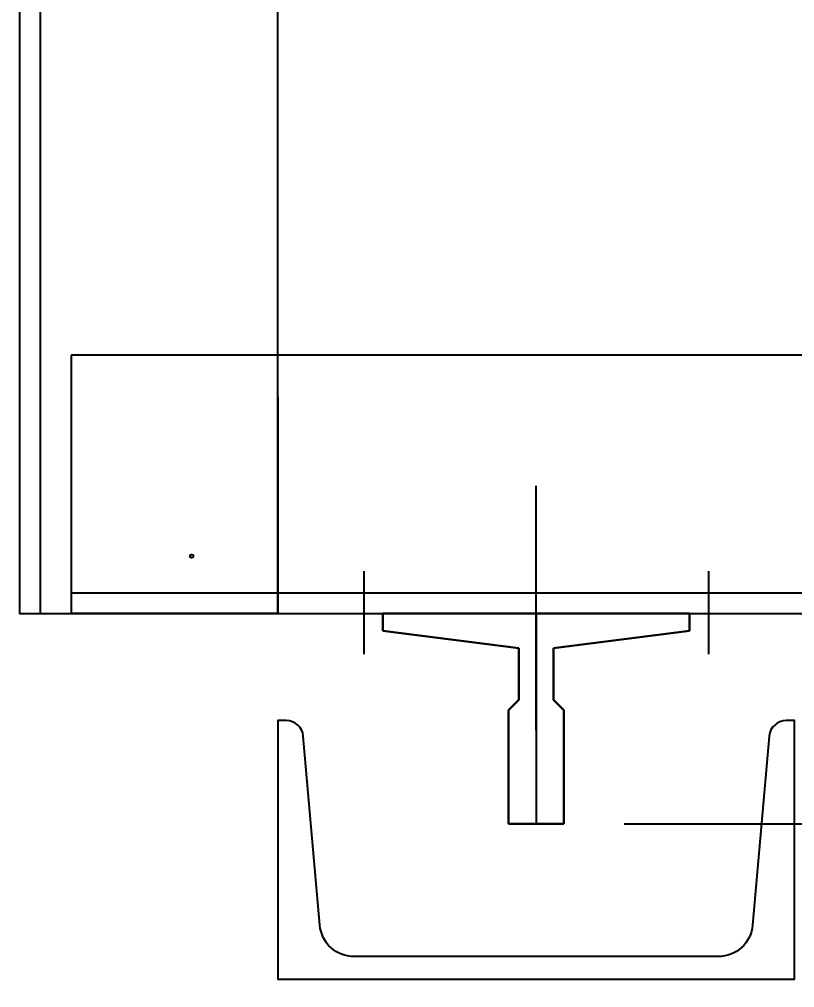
# Model space of a CAD drawing. Header units: millimetres. Extents: x 5544 to 245194, y -610088 to 30375.
# Drawn here: x 104129 to 104579, y 20263 to 20825 of the extents above; entities that cross this region are included whole.
import ezdxf
from ezdxf.enums import TextEntityAlignment as Align
from ezdxf.lldxf.tags import DXFTag

# ---------------------------------------------------------------- set-up
doc = ezdxf.new("R2010")
doc.units = ezdxf.units.MM
for name, color, linetype in [('1', 1, 'CENTER2'), ('15', 15, 'Continuous'), ('2', 1, 'CENTER'), ('BOM', 6, 'Continuous'), ('CL', 1, 'CENTER')]:
    doc.layers.add(name, color=color, linetype=linetype)
doc.layers.add('6', color=6, linetype='Continuous', lineweight=30)
doc.styles.get("Standard").update_dxf_attribs({"font": 'SYMBOL'})
tags = doc.linetypes.add('CENTER', pattern=[2, 1.25, -0.25, 0.25, -0.25]).pattern_tags.tags
tags[10:11] = [DXFTag(74, 4), DXFTag(75, 0), DXFTag(340, '0'), DXFTag(46, 1.0), DXFTag(50, 0.0), DXFTag(44, 0.0), DXFTag(45, 0.0)]
tags[8:9] = [DXFTag(74, 4), DXFTag(75, 0), DXFTag(340, '0'), DXFTag(46, 1.0), DXFTag(50, 0.0), DXFTag(44, 0.0), DXFTag(45, 0.0)]
tags[6:7] = [DXFTag(74, 4), DXFTag(75, 0), DXFTag(340, '0'), DXFTag(46, 1.0), DXFTag(50, 0.0), DXFTag(44, 0.0), DXFTag(45, 0.0)]
tags[4:5] = [DXFTag(74, 4), DXFTag(75, 0), DXFTag(340, '0'), DXFTag(46, 1.0), DXFTag(50, 0.0), DXFTag(44, 0.0), DXFTag(45, 0.0)]
tags = doc.linetypes.add('CENTER2', pattern=[1.125, 0.75, -0.125, 0.125, -0.125]).pattern_tags.tags
tags[10:11] = [DXFTag(74, 4), DXFTag(75, 0), DXFTag(340, '0'), DXFTag(46, 1.0), DXFTag(50, 0.0), DXFTag(44, 0.0), DXFTag(45, 0.0)]
tags[8:9] = [DXFTag(74, 4), DXFTag(75, 0), DXFTag(340, '0'), DXFTag(46, 1.0), DXFTag(50, 0.0), DXFTag(44, 0.0), DXFTag(45, 0.0)]
tags[6:7] = [DXFTag(74, 4), DXFTag(75, 0), DXFTag(340, '0'), DXFTag(46, 1.0), DXFTag(50, 0.0), DXFTag(44, 0.0), DXFTag(45, 0.0)]
tags[4:5] = [DXFTag(74, 4), DXFTag(75, 0), DXFTag(340, '0'), DXFTag(46, 1.0), DXFTag(50, 0.0), DXFTag(44, 0.0), DXFTag(45, 0.0)]
doc.dimstyles.new('DIM-A-002-평면', dxfattribs={"dimscale": 170, "dimtxt": 1, "dimasz": 0.4, "dimexe": 0.2, "dimexo": 0.3, "dimgap": 0.4, "dimtad": 1, "dimdec": 0, "dimtxsty": 'Standard', "dimcen": 0, "dimclrd": 15, "dimclre": 15, "dimclrt": 3, "dimadec": 0, "dimazin": 0, "dimtfac": 1, "dimtix": 1, "dimtmove": 0, "dimatfit": 3, "dimfxl": 1, "dimarcsym": 0})

# ---------------------------------------------------------------- blocks, each defined once
blk = doc.blocks.new('A$C589E5BAE2', base_point=(70985.34, 116967.94))
for p, q in [((71036.34, 117017.44), (71041.34, 117056.94)), ((71041.34, 117056.94), (71046.34, 117056.94)), ((71041.34, 117056.94), (71046.34, 117056.94)), ((71046.34, 117056.94), (71046.34, 116967.94)), ((70985.34, 117004.44), (70985.34, 117020.44)), ((71018.34, 117020.44), (70985.34, 117020.44)), ((71018.34, 117020.44), (71021.34, 117017.44)), ((71021.34, 117017.44), (71036.34, 117017.44)), ((71021.34, 117007.44), (71018.34, 117004.44)), ((71021.34, 117007.44), (71036.34, 117007.44)), ((71036.34, 117007.44), (71041.34, 116967.94)), ((71018.34, 117004.44), (70985.34, 117004.44)), ((71041.34, 116967.94), (71046.34, 116967.94)), ((71041.34, 116967.94), (71043.34, 116967.94)), ((71041.34, 116967.94), (71046.34, 116967.94))]:
    blk.add_line(p, q)
at = {"layer": '1'}
blk.add_line((71046.34, 117012.44), (70985.34, 117012.44), dxfattribs=at)
blk = doc.blocks.new('A$C53DF05812', base_point=(47035.58, 18299.07))
at = {"layer": '1'}
blk.add_line((47080.08, 18299.07), (47080.08, 18360.07), dxfattribs=at)
at = {"layer": '6'}
for p, q in [((47088.08, 18360.07), (47072.08, 18360.07)), ((47072.08, 18327.07), (47072.08, 18360.07)), ((47088.08, 18327.07), (47088.08, 18360.07)), ((47072.08, 18327.07), (47075.08, 18324.07)), ((47085.08, 18324.07), (47088.08, 18327.07)), ((47075.08, 18324.07), (47075.08, 18309.07)), ((47085.08, 18324.07), (47085.08, 18309.07)), ((47075.08, 18309.07), (47035.58, 18304.07)), ((47085.08, 18309.07), (47124.58, 18304.07)), ((47035.58, 18304.07), (47035.58, 18299.07)), ((47035.58, 18304.07), (47035.58, 18299.07)), ((47124.58, 18304.07), (47124.58, 18299.07)), ((47124.58, 18304.07), (47124.58, 18302.07)), ((47124.58, 18304.07), (47124.58, 18299.07)), ((47035.58, 18299.07), (47124.58, 18299.07))]:
    blk.add_line(p, q, dxfattribs=at)
blk = doc.blocks.new('EasyBMINFO')
at = {"color": 0}
blk.add_circle((0, 0), 0.5, dxfattribs=at)
blk.add_text('Info', height=0.25).set_placement((0, 0), align=Align.MIDDLE_CENTER)
at = {"flags": 1}
for tag, p in [('SPEC', (0, -3)), ('NAME', (0, -1)), ('ENAME', (0, -2)), ('WEIGHT', (0, -5)), ('MATERIAL', (0, -4)), ('PRICE', (0, -6)), ('MAKER', (0, -7)), ('REMARK', (0, -8)), ('USER1', (0, -9)), ('USER2', (0, -10)), ('USER3', (0, -11)), ('USER4', (0, -12)), ('USER5', (0, -13)), ('QTY', (0, -14))]:
    blk.add_attdef(tag, p, '', height=0.25, dxfattribs=at)
blk = doc.blocks.new('카평면')
at = {"ltscale": 600}
blk.add_line((-352.97, 1316.77, 103000), (-352.97, 933.27), dxfattribs=at)
blk.add_line((-343.97, 939.27), (-73.97, 939.27))
at = {"ltscale": 600, "elevation": 0}
blk.add_lwpolyline([(-358.97, 1316.77), (-358.97, 933.27), (-283.97, 933.27), (-283.97, 1316.77), (-358.97, 1316.77)], dxfattribs=at)
at = {"elevation": 0}
blk.add_lwpolyline([(-343.97, 1008.27), (-343.97, 933.27), (-73.97, 933.27), (-73.97, 1008.27)], close=True, dxfattribs=at)
blk.add_lwpolyline([(-276.57, 897.71, 0.388869), (-281.55, 902.27), (-283.97, 902.27), (-283.97, 827.27), (-133.97, 827.27), (-133.97, 902.27), (-136.39, 902.27, 0.388869), (-141.37, 897.71), (-146.17, 842.9, -0.388869), (-156.13, 833.77), (-261.81, 833.77, -0.388869), (-271.77, 842.9)], format="xyb", close=True, dxfattribs=at)
at = {"layer": '1'}
blk.add_line((-208.97, 899.47), (-208.97, 970.36), dxfattribs=at)
at = {"layer": '2', "elevation": 0}
blk.add_lwpolyline([(-283.97, 996.2), (-283.97, 933.27), (-343.74, 933.27)], dxfattribs=at)
at = {"layer": 'CL'}
for p, q in [((-258.97, 945.63), (-258.97, 921.52)), ((-158.97, 945.63), (-158.97, 921.52))]:
    blk.add_line(p, q, dxfattribs=at)
at = {"xscale": -1, "rotation": 270}
blk.add_blockref('A$C589E5BAE2', (-253.47, 872.27), dxfattribs=at)
at = {"layer": '15', "xscale": -1, "rotation": 180}
blk.add_blockref('A$C53DF05812', (-253.47, 933.27), dxfattribs=at)
at = {"layer": 'BOM', "rotation": 270}
blk.add_blockref('EasyBMINFO', (-308.97, 949.94), dxfattribs=at)
blk = doc.blocks.new('*D2799')
at = {"layer": '15', "color": 15, "lineweight": -2, "ltscale": 600}
for p, q in [((104480.1, 20358.25), (107941.92, 20358.25)), ((107907.92, 20290.25), (107907.92, 16226.25)), ((104480.1, 16158.25), (107941.92, 16158.25))]:
    blk.add_line(p, q, dxfattribs=at)
at = {"layer": '15', "color": 15}
for points in [[(107919.25, 20290.25), (107896.59, 20290.25), (107907.92, 20358.25)], [(107896.59, 16226.25), (107919.25, 16226.25), (107907.92, 16158.25)]]:
    blk.add_solid(points, dxfattribs=at)
at = {"layer": 'Defpoints', "color": 0}
for p in [(104429.1, 20358.25), (104429.1, 16158.25), (107907.92, 16158.25)]:
    blk.add_point(p, dxfattribs=at)
at = {"layer": '15', "color": 3, "ltscale": 600, "insert": (107752.54, 18258.25), "char_height": 170, "attachment_point": 5, "rotation": 90}
blk.add_mtext('DBG. 2100', dxfattribs=at)

msp = doc.modelspace()

# ---------------------------------------------------------------- block references
at = {"ltscale": 600, "xscale": 2, "yscale": 2, "zscale": 2}
msp.add_blockref('카평면', (104847.04, 18613.71, 0), dxfattribs=at)

# ---------------------------------------------------------------- dimensions: what is measured, and where the dimension line sits
at = {"layer": '15', "ltscale": 600}
dim = msp.add_linear_dim(base=(107907.92, 16158.25), p1=(104429.1, 20358.25), p2=(104429.1, 16158.25), angle=90, text='DBG. <>', dimstyle='DIM-A-002-평면', override={"dimlfac": 0.5}, dxfattribs=at)
dim.commit()
dim.dimension.update_dxf_attribs({"geometry": '*D2799', "text_midpoint": (107752.54, 18258.25)})

doc.saveas('drawing.dxf')
